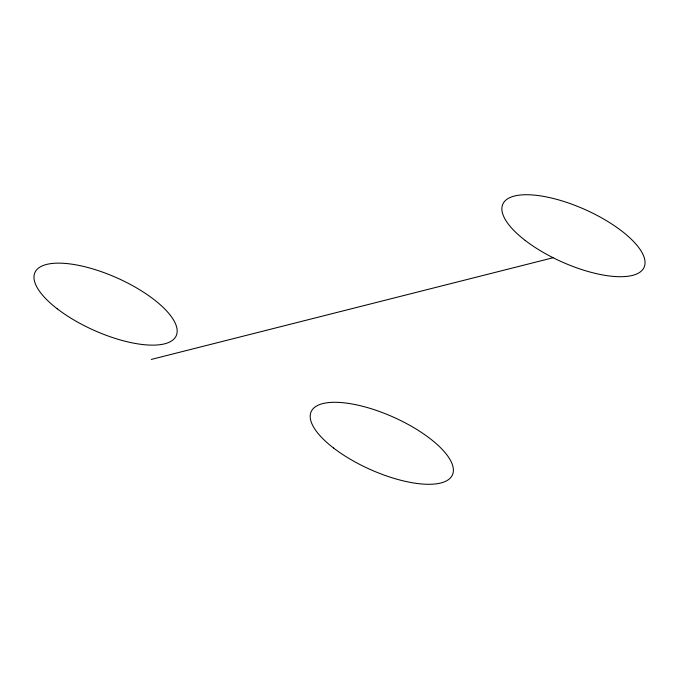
<?xml version="1.0" encoding="UTF-8"?>
<svg xmlns="http://www.w3.org/2000/svg" width="679" height="679" viewBox="0 0 679 679"><rect width="100%" height="100%" fill="white"/><g stroke="black" fill="none" stroke-linecap="round" stroke-linejoin="round"><path stroke-width="1.02" d="M151.298 359.429L553.113 257.731M57.274 308.826A77.389 28.62 24.1 0 0 175.496 337.064A77.389 28.62 24.1 0 0 83.907 266.516A77.389 28.62 24.1 0 0 57.274 308.826M333.499 447.979A77.389 28.62 24.1 0 0 451.722 476.217A77.389 28.62 24.1 0 0 360.133 405.669A77.389 28.62 24.1 0 0 333.499 447.979M525.156 240.4A77.389 28.62 24.1 0 0 643.378 268.646A77.389 28.62 24.1 0 0 551.789 198.098A77.389 28.62 24.1 0 0 525.156 240.4"/></g></svg>
